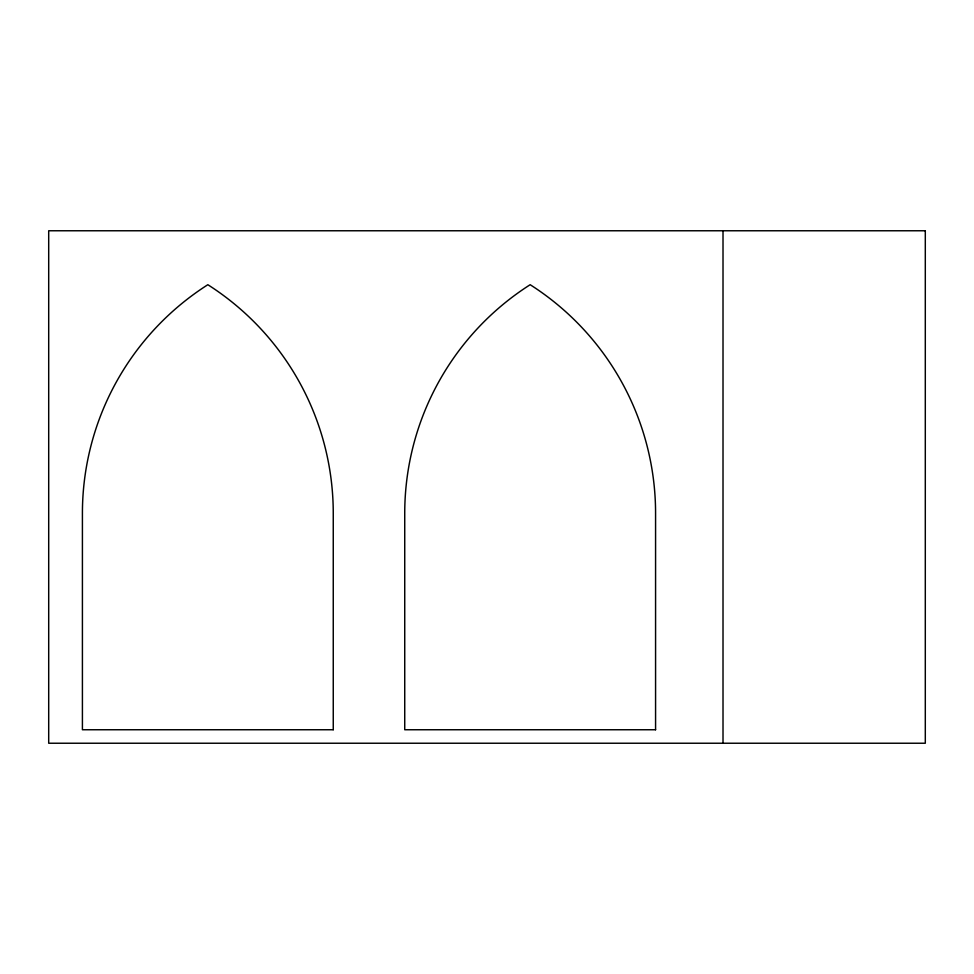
<?xml version="1.0" encoding="UTF-8"?>
<svg xmlns="http://www.w3.org/2000/svg" width="974" height="974" viewBox="0 0 974 974"><rect width="100%" height="100%" fill="white"/><g stroke="black" fill="none" stroke-linecap="round" stroke-linejoin="round"><path stroke-width="1.46" d="M723.012 230.765L723.012 743.235M925.3 230.765L48.7 230.765L48.7 743.235L925.3 743.235L925.3 230.765M333.254 729.745L82.413 729.745L82.413 513.298A271.015 271.015 0 0 1 207.839 284.712A271.015 271.015 0 0 1 333.254 513.298L333.254 729.745M655.575 729.745L404.734 729.745L404.734 513.298A271.015 271.015 0 0 1 530.16 284.712A271.015 271.015 0 0 1 655.575 513.298L655.575 729.745"/></g></svg>
